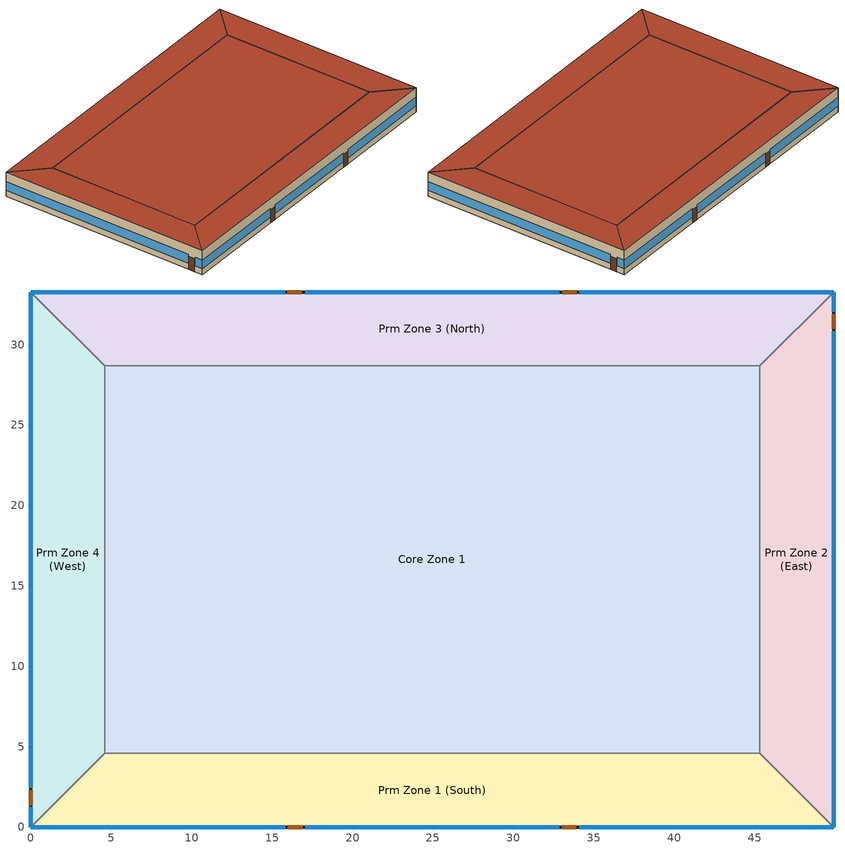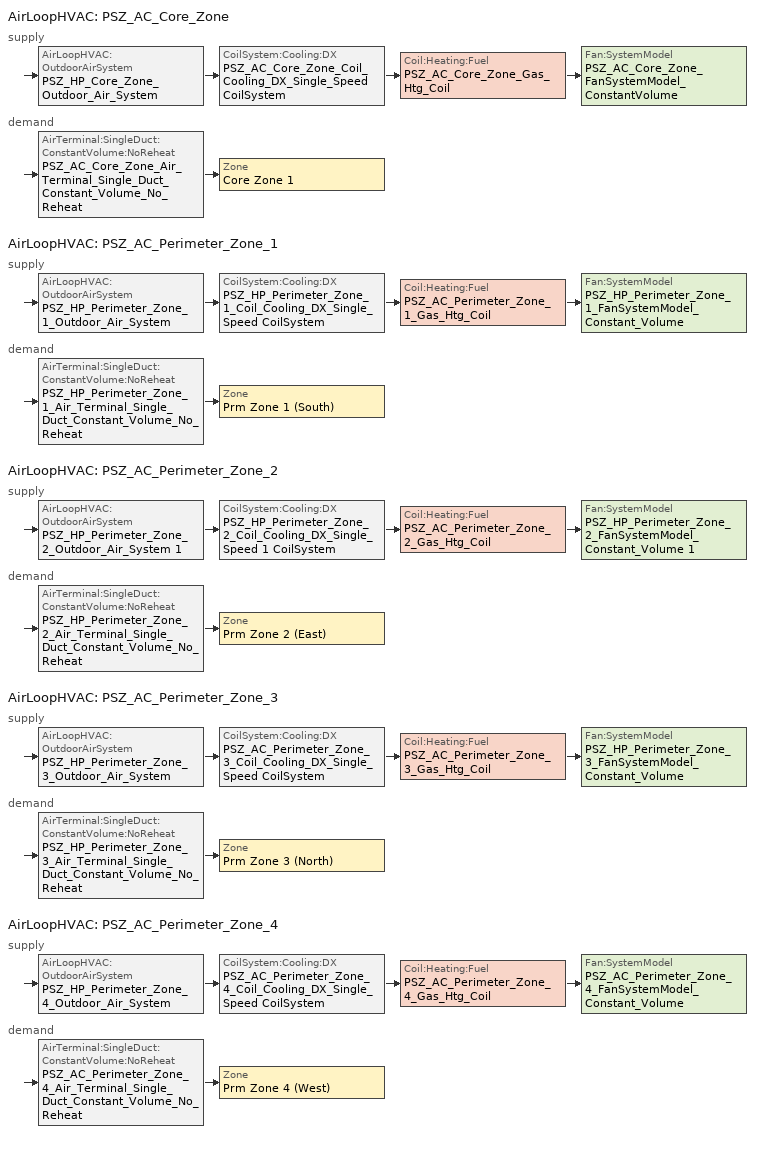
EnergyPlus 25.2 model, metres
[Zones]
Core Zone 1
 floor ground (Slab-on-grade Type 1): 45.34,28.7 45.34,4.57 4.57,4.57 4.57,28.7 z0
 wall to Prm Zone 2 (East) (Interior Wall): 45.34,4.57 45.34,28.7 z0:3.96
 wall to Prm Zone 3 (North) (Interior Wall): 45.34,28.7 4.57,28.7 z0:3.96
 wall to Prm Zone 1 (South) (Interior Wall): 4.57,4.57 45.34,4.57 z0:3.96
 wall to Prm Zone 4 (West) (Interior Wall): 4.57,28.7 4.57,4.57 z0:3.96
 roof outside (Roof Type 1): 45.34,4.57 45.34,28.7 4.57,28.7 4.57,4.57 z3.96
Prm Zone 2 (East)
 floor ground (Slab-on-grade Type 1): 49.91,33.27 49.91,0 45.34,4.57 45.34,28.7 z0
 wall outside (Exterior Wall Type 2): 49.91,0 49.91,33.27 z0:3.96
 wall to Prm Zone 1 (South) (Interior Wall): 45.34,4.57 49.91,0 z0:3.96
 wall to Prm Zone 3 (North) (Interior Wall): 49.91,33.27 45.34,28.7 z0:3.96
 window (Vertical Fenestration Type 1): 49.91,0 49.91,30.84 / 49.91,32.05 49.91,33.27 z1:2.4
 door (Swinging Door): 49.91,30.99 49.91,31.9 z0:2.13
 roof outside (Roof Type 1): 49.91,0 49.91,33.27 45.34,28.7 45.34,4.57 z3.96
Prm Zone 3 (North)
 floor ground (Slab-on-grade Type 2): 49.91,33.27 45.34,28.7 4.57,28.7 0,33.27 z0
 wall outside (Exterior Wall Type 3): 49.91,33.27 0,33.27 z0:3.96
 wall to Prm Zone 4 (West) (Interior Wall): 0,33.27 4.57,28.7 z0:3.96
 window (Vertical Fenestration Type 1): 49.91,33.27 34.09,33.27 / 32.87,33.27 17.04,33.27 / 15.82,33.27 0,33.27 z1:2.4
 door (Swinging Door): 33.94,33.27 33.03,33.27 / 16.84,33.27 15.93,33.27 z0:2.13
 roof outside (Roof Type 2): 45.34,28.7 49.91,33.27 0,33.27 4.57,28.7 z3.96
Prm Zone 1 (South)
 floor ground (Slab-on-grade Type 1): 45.34,4.57 49.91,0 0,0 4.57,4.57 z0
 wall outside (Exterior Wall Type 1): 0,0 49.91,0 z0:3.96
 wall to Prm Zone 4 (West) (Interior Wall): 4.57,4.57 0,0 z0:3.96
 window (Vertical Fenestration Type 1): 34.09,0 49.91,0 / 0,0 15.82,0 / 17.04,0 32.87,0 z1:2.4
 door (Swinging Door): 33.01,0 33.93,0 / 15.98,0 16.9,0 z0:2.13
 roof outside (Roof Type 1): 49.91,0 45.34,4.57 4.57,4.57 0,0 z3.96
Prm Zone 4 (West)
 floor ground (Slab-on-grade Type 2): 0,33.27 4.57,28.7 4.57,4.57 0,0 z0
 wall outside (Exterior Wall Type 3): 0,33.27 0,0 z0:3.96
 window (Vertical Fenestration Type 1): 0,33.27 0,2.44 / 0,1.22 0,0 z1:2.4
 door (Swinging Door): 0,2.28 0,1.37 z0:2.13
 roof outside (Roof Type 3): 0,0 4.57,4.57 4.57,28.7 0,33.27 z3.96
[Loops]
AirLoopHVAC 'PSZ_AC_Core_Zone'
 supply: AirLoopHVAC:OutdoorAirSystem 'PSZ_HP_Core_Zone_Outdoor_Air_System' > CoilSystem:Cooling:DX 'PSZ_AC_Core_Zone_Coil_Cooling_DX_Single_Speed CoilSystem' > Coil:Heating:Fuel 'PSZ_AC_Core_Zone_Gas_Htg_Coil' > Fan:SystemModel 'PSZ_AC_Core_Zone_FanSystemModel_ConstantVolume'
 demand: AirTerminal:SingleDuct:ConstantVolume:NoReheat 'PSZ_AC_Core_Zone_Air_Terminal_Single_Duct_Constant_Volume_No_Reheat' > Zone 'Core Zone 1'
AirLoopHVAC 'PSZ_AC_Perimeter_Zone_1'
 supply: AirLoopHVAC:OutdoorAirSystem 'PSZ_HP_Perimeter_Zone_1_Outdoor_Air_System' > CoilSystem:Cooling:DX 'PSZ_HP_Perimeter_Zone_1_Coil_Cooling_DX_Single_Speed CoilSystem' > Coil:Heating:Fuel 'PSZ_AC_Perimeter_Zone_1_Gas_Htg_Coil' > Fan:SystemModel 'PSZ_HP_Perimeter_Zone_1_FanSystemModel_Constant_Volume'
 demand: AirTerminal:SingleDuct:ConstantVolume:NoReheat 'PSZ_HP_Perimeter_Zone_1_Air_Terminal_Single_Duct_Constant_Volume_No_Reheat' > Zone 'Prm Zone 1 (South)'
AirLoopHVAC 'PSZ_AC_Perimeter_Zone_2'
 supply: AirLoopHVAC:OutdoorAirSystem 'PSZ_HP_Perimeter_Zone_2_Outdoor_Air_System 1' > CoilSystem:Cooling:DX 'PSZ_HP_Perimeter_Zone_2_Coil_Cooling_DX_Single_Speed 1 CoilSystem' > Coil:Heating:Fuel 'PSZ_AC_Perimeter_Zone_2_Gas_Htg_Coil' > Fan:SystemModel 'PSZ_HP_Perimeter_Zone_2_FanSystemModel_Constant_Volume 1'
 demand: AirTerminal:SingleDuct:ConstantVolume:NoReheat 'PSZ_HP_Perimeter_Zone_2_Air_Terminal_Single_Duct_Constant_Volume_No_Reheat' > Zone 'Prm Zone 2 (East)'
AirLoopHVAC 'PSZ_AC_Perimeter_Zone_3'
 supply: AirLoopHVAC:OutdoorAirSystem 'PSZ_HP_Perimeter_Zone_3_Outdoor_Air_System' > CoilSystem:Cooling:DX 'PSZ_AC_Perimeter_Zone_3_Coil_Cooling_DX_Single_Speed CoilSystem' > Coil:Heating:Fuel 'PSZ_AC_Perimeter_Zone_3_Gas_Htg_Coil' > Fan:SystemModel 'PSZ_HP_Perimeter_Zone_3_FanSystemModel_Constant_Volume'
 demand: AirTerminal:SingleDuct:ConstantVolume:NoReheat 'PSZ_HP_Perimeter_Zone_3_Air_Terminal_Single_Duct_Constant_Volume_No_Reheat' > Zone 'Prm Zone 3 (North)'
AirLoopHVAC 'PSZ_AC_Perimeter_Zone_4'
 supply: AirLoopHVAC:OutdoorAirSystem 'PSZ_HP_Perimeter_Zone_4_Outdoor_Air_System' > CoilSystem:Cooling:DX 'PSZ_AC_Perimeter_Zone_4_Coil_Cooling_DX_Single_Speed CoilSystem' > Coil:Heating:Fuel 'PSZ_AC_Perimeter_Zone_4_Gas_Htg_Coil' > Fan:SystemModel 'PSZ_AC_Perimeter_Zone_4_FanSystemModel_Constant_Volume'
 demand: AirTerminal:SingleDuct:ConstantVolume:NoReheat 'PSZ_AC_Perimeter_Zone_4_Air_Terminal_Single_Duct_Constant_Volume_No_Reheat' > Zone 'Prm Zone 4 (West)'
[Building]
Model for 229 Test Cases: Loads convergence tolerance value=0.04; Maximum number of warmup days=25; Minimum number of warmup days=6; North axis=0; Solar distribution=FullInteriorAndExterior; Temperature convergence tolerance value=0.2; Terrain=City
[Site:GroundTemperature:BuildingSurface]
21, 21, 21, 21, 21, 21, 21, 21, 21, 21, 21, 21
[Site:Location]
Denver Intl AP: Elevation=1650; Latitude=39.833; Longitude=-104.65; Time zone=-7
[SizingPeriod:DesignDay] Barometric pressure=83009; Begin environment reset mode=FullResetAtBeginEnvironment; Day of month=21; Daylight saving time indicator=No; Dry bulb temperature range modifier type=DefaultMultipliers; Rain indicator=No; Snow indicator=No
Name | Daily dry bulb temperature range | Day type | Humidity condition type | Maximum dry bulb temperature | Month | Solar model indicator | Wetbulb or dewpoint at maximum dry bulb | Wind direction | Wind speed | Enthalpy at maximum dry bulb | Sky clearness
Denver.Intl.AP Ann Clg 1% Condns DB=>MWB | 17.3 | SummerDesignDay | WetBulb | 33.5 | 7 | ASHRAETau2017 | 15.4 | 20 | 4.2
Denver.Intl.AP Ann Clg 1% Condns DP=>MDB | 15.3 | SummerDesignDay | DewPoint | 19.9 | 7 | ASHRAETau2017 | 15 | 20 | 4.2
Denver.Intl.AP Ann Clg 1% Condns Enth=>MDB | 15.3 | SummerDesignDay | Enthalpy | 26.8 | 7 | ASHRAETau2017 |  | 20 | 4.2 | 55800
Denver.Intl.AP Ann Clg 1% Condns WB=>MDB | 14.8 | SummerDesignDay | WetBulb | 27 | 7 | ASHRAETau2017 | 17.6 | 20 | 4.2
Denver.Intl.AP Ann Htg 99% Condns DB | 0 | WinterDesignDay | WetBulb | -14.6 | 12 | ASHRAEClearSky | -14.6 | 230 | 3.4 |  | 0
Denver.Intl.AP Ann Htg Wind 99% Condns WS=>MCDB | 0 | WinterDesignDay | WetBulb | 2.7 | 12 | ASHRAEClearSky | 2.7 | 230 | 11.8 |  | 0
Denver.Intl.AP Ann Hum_n 99% Condns DP=>MCDB | 0 | WinterDesignDay | DewPoint | -6.5 | 12 | ASHRAEClearSky | -19.6 | 230 | 3.4 |  | 0
[Construction]
Exterior Wall Type 1: Exterior Wall Type 1 Stucco, Exterior Wall Type 1 Gypsum Board, Exterior Wall Type 1 Insulation, Exterior Wall Type 1 Gypsum Board
Exterior Wall Type 2: Exterior Wall Type 2 Stucco, Exterior Wall Type 2 Gypsum Board, Exterior Wall Type 2 Insulation, Exterior Wall Type 2 Gypsum Board
Exterior Wall Type 3: Exterior Wall Type 3 Total surface-to-surface thermal resistance
Interior Furnishings: Wood 6in
Interior Wall: Interior Wall surface-to-surface thermal resistance
Roof Type 1: Roof Type 1 Metal Deck, Roof Type 1 Continuous Insulation, Roof Type 1 Built-up roofing
Roof Type 2: Roof Type 2 Metal Deck, Roof Type 2 Continuous Insulation, Roof Type 2 Built-up roofing
Roof Type 3: Roof Type 3 Total surface-to-surface thermal resistance
Slab-on-grade Type 1: Slab-on-grade Type 1 Concrete
Slab-on-grade Type 2: Slab-on-grade Type 2 Concrete, Insulation for Slab on grade Type 2
Swinging Door: Opaque Door Panel
Vertical Fenestration Type 1: Vertical Fenestration Type 1 simple material
[Material] Solar absorptance=0.7; Thermal absorptance=0.9
Name | Conductivity | Density | Roughness | Specific heat | Thickness | Visible absorptance
Exterior Wall Type 1 Gypsum Board | 0.16 | 800 | MediumSmooth | 1090 | 0.0159 | 0.7
Exterior Wall Type 1 Insulation | 0.037 | 9.6 | Smooth | 838 | 0.062 | 0.7
Exterior Wall Type 1 Stucco; Exterior Wall Type 2 Stucco | 0.72 | 1856 | Smooth | 840 | 0.0254 | 0.7
Exterior Wall Type 2 Gypsum Board | 0.16 | 800 | MediumSmooth | 1090 | 0.099 | 0.7
Exterior Wall Type 2 Insulation | 0.037 | 9.6 | Smooth | 838 | 0.179 | 0.7
Insulation for Slab on grade Type 2 | 0.04 | 91.31 | Smooth | 838 | 0.1143 | 0.7
Roof Type 1 Built-up roofing | 0.16 | 1120 | VeryRough | 1460 | 0.0095 | 0.7
Roof Type 1 Continuous Insulation | 0.02 | 32 | Smooth | 922 | 0.0527 | 0.7
Roof Type 1 Metal Deck; Roof Type 2 Metal Deck | 45.28 | 7824 | Smooth | 500 | 0.0008 | 0.2
Roof Type 2 Continuous Insulation | 0.02 | 32 | Smooth | 922 | 0.106 | 0.7
Slab-on-grade Type 1 Concrete; Slab-on-grade Type 2 Concrete | 2.31 | 2322 | MediumSmooth | 832 | 0.1016 | 0.8
Wood 6in | 0.12 | 540 | MediumSmooth | 1210 | 0.15 | 0.7
[Material:NoMass] Solar absorptance=0.7; Thermal absorptance=0.9; Visible absorptance=0.7
Name | Roughness | Thermal resistance
Exterior Wall Type 3 Total surface-to-surface thermal resistance | Smooth | 1.95
Interior Wall surface-to-surface thermal resistance | Smooth | 0.35
Opaque Door Panel | MediumRough | 0.475964
Roof Type 2 Built-up roofing | Smooth | 0.059
Roof Type 3 Total surface-to-surface thermal resistance | Smooth | 2.66
[WindowMaterial:SimpleGlazingSystem]
Vertical Fenestration Type 1 simple material: Solar heat gain coefficient=0.387; U factor=3.29; Visible transmittance=0.417
[AirLoopHVAC] Design return air flow fraction of supply air flow=1; Design supply air flow rate=0.943895
PSZ_AC_Core_Zone; PSZ_AC_Perimeter_Zone_1; PSZ_AC_Perimeter_Zone_2; PSZ_AC_Perimeter_Zone_3; PSZ_AC_Perimeter_Zone_4
[AirTerminal:SingleDuct:ConstantVolume:NoReheat] Availability schedule=Always On Discrete; Maximum air flow rate=0.943895
PSZ_AC_Core_Zone_Air_Terminal_Single_Duct_Constant_Volume_No_Reheat; PSZ_AC_Perimeter_Zone_4_Air_Terminal_Single_Duct_Constant_Volume_No_Reheat; PSZ_HP_Perimeter_Zone_1_Air_Terminal_Single_Duct_Constant_Volume_No_Reheat; PSZ_HP_Perimeter_Zone_2_Air_Terminal_Single_Duct_Constant_Volume_No_Reheat; PSZ_HP_Perimeter_Zone_3_Air_Terminal_Single_Duct_Constant_Volume_No_Reheat
[AvailabilityManager:Scheduled] Schedule=Perimeter_Space_1_Occupant_Sch
PSZ_AC_Core_Zone Availability Manager; PSZ_AC_Perimeter_Zone_1 Availability Manager; PSZ_AC_Perimeter_Zone_2 Availability Manager; PSZ_AC_Perimeter_Zone_3 Availability Manager; PSZ_AC_Perimeter_Zone_4 Availability Manager
[Coil:Cooling:DX:SingleSpeed] 2017 rated evaporator fan power per volume flow rate=773.3; 2023 rated evaporator fan power per volume flow rate=934.4; Availability schedule=Always On Discrete; Basin heater capacity=0; Basin heater setpoint temperature=2; Condenser type=AirCooled; Crankcase heater capacity=0; Energy input ratio function of flow fraction curve=Curve Quadratic 2; Energy input ratio function of temperature curve=Curve Biquadratic 2; Evaporative condenser air flow rate=Autosize; Evaporative condenser effectiveness=0.9; Evaporative condenser pump rated power consumption=Autosize; Gross rated sensible heat ratio=Autosize; Gross rated total cooling capacity=17584; Latent capacity time constant=0; Maximum cycling rate=0; Maximum outdoor dry bulb temperature for crankcase heater operation=10; Minimum outdoor dry bulb temperature for compressor operation=-25; Nominal time for condensate removal to begin=0; Part load fraction correlation curve=Curve Quadratic 3; Rated air flow rate=Autosize; Ratio of initial moisture evaporation rate and steady state latent capacity=0; Total cooling capacity function of flow fraction curve=Curve Quadratic 1; Total cooling capacity function of temperature curve=Curve Biquadratic 1
Name | Gross rated cooling cop
PSZ_AC_Core_Zone_Coil_Cooling_DX_Single_Speed; PSZ_AC_Perimeter_Zone_3_Coil_Cooling_DX_Single_Speed; PSZ_AC_Perimeter_Zone_4_Coil_Cooling_DX_Single_Speed; PSZ_HP_Perimeter_Zone_1_Coil_Cooling_DX_Single_Speed | 3
PSZ_HP_Perimeter_Zone_2_Coil_Cooling_DX_Single_Speed 1 | 3.1
[Coil:Heating:Fuel] Availability schedule=Always On Discrete hvac_library; Burner efficiency=0.78; Fuel type=NaturalGas; Nominal capacity=17584; Off cycle parasitic fuel load=0; On cycle parasitic electric load=0
PSZ_AC_Core_Zone_Gas_Htg_Coil; PSZ_AC_Perimeter_Zone_1_Gas_Htg_Coil; PSZ_AC_Perimeter_Zone_2_Gas_Htg_Coil; PSZ_AC_Perimeter_Zone_3_Gas_Htg_Coil; PSZ_AC_Perimeter_Zone_4_Gas_Htg_Coil
[CoilSystem:Cooling:DX] Availability schedule=Always On Discrete
Name | Cooling coil
PSZ_AC_Core_Zone_Coil_Cooling_DX_Single_Speed CoilSystem | PSZ_AC_Core_Zone_Coil_Cooling_DX_Single_Speed
PSZ_AC_Perimeter_Zone_3_Coil_Cooling_DX_Single_Speed CoilSystem | PSZ_AC_Perimeter_Zone_3_Coil_Cooling_DX_Single_Speed
PSZ_AC_Perimeter_Zone_4_Coil_Cooling_DX_Single_Speed CoilSystem | PSZ_AC_Perimeter_Zone_4_Coil_Cooling_DX_Single_Speed
PSZ_HP_Perimeter_Zone_1_Coil_Cooling_DX_Single_Speed CoilSystem | PSZ_HP_Perimeter_Zone_1_Coil_Cooling_DX_Single_Speed
PSZ_HP_Perimeter_Zone_2_Coil_Cooling_DX_Single_Speed 1 CoilSystem | PSZ_HP_Perimeter_Zone_2_Coil_Cooling_DX_Single_Speed 1
[Controller:MechanicalVentilation] Availability schedule=Always On Discrete; Demand controlled ventilation=No; System outdoor air method=ZoneSum
Name | Zone or zonelist name 1 | Design specification outdoor air object name 1 | Design specification zone air distribution object name 1
Controller Mechanical Ventilation 1 | Core Zone 1 | Core_Zone_Design_OA | Core Zone 1 Design Spec Zone Air Dist
Controller Mechanical Ventilation 2 | Prm Zone 1 (South) | Perimeter_Zone_1_Design_OA | Prm Zone 1 (South) Design Spec Zone Air Dist
Controller Mechanical Ventilation 3 | Prm Zone 2 (East) | Perimeter_Zone_2_Design_OA | Prm Zone 2 (East) Design Spec Zone Air Dist
Controller Mechanical Ventilation 4 | Prm Zone 3 (North) | Perimeter_Zone_3_Design_OA | Prm Zone 3 (North) Design Spec Zone Air Dist
Controller Mechanical Ventilation 5 | Prm Zone 4 (West) | Perimeter_Zone_4_Design_OA | Prm Zone 4 (West) Design Spec Zone Air Dist
[Controller:OutdoorAir] Control high indoor humidity based on outdoor humidity ratio=Yes; Economizer control action type=ModulateFlow; Economizer control type=NoEconomizer; Economizer maximum limit dry bulb temperature=28; Economizer maximum limit enthalpy=64000; Economizer minimum limit dry bulb temperature=-100; Economizer operation staging=InterlockedWithMechanicalCooling; Heat recovery bypass control type=BypassWhenWithinEconomizerLimits; High humidity control=No; High humidity outdoor air flow ratio=1; Lockout type=NoLockout; Maximum outdoor air flow rate=0.0943895; Minimum limit type=FixedMinimum; Minimum outdoor air flow rate=0.0943895
Name | Mechanical ventilation controller
Controller Outdoor Air 1 | Controller Mechanical Ventilation 1
Controller Outdoor Air 2 | Controller Mechanical Ventilation 2
Controller Outdoor Air 3 | Controller Mechanical Ventilation 3
Controller Outdoor Air 4 | Controller Mechanical Ventilation 4
Controller Outdoor Air 5 | Controller Mechanical Ventilation 5
[DesignSpecification:OutdoorAir] Outdoor air flow air changes per hour=0; Outdoor air flow per person=0; Outdoor air flow per zone=0.0943895; Outdoor air flow per zone floor area=0; Outdoor air method=Maximum
Core_Zone_Design_OA; Perimeter_Zone_1_Design_OA; Perimeter_Zone_2_Design_OA; Perimeter_Zone_3_Design_OA; Perimeter_Zone_4_Design_OA
[DesignSpecification:OutdoorAir:SpaceList]
Name | Space design specification outdoor air object name 1 | Space name 1
Core Zone 1 DSOA Space List | Core_Zone_Design_OA | Core_Space_1
Prm Zone 1 (South) DSOA Space List | Perimeter_Zone_1_Design_OA | Perimeter_Space_1
Prm Zone 2 (East) DSOA Space List | Perimeter_Zone_2_Design_OA | Perimeter_Space_2
Prm Zone 3 (North) DSOA Space List | Perimeter_Zone_3_Design_OA | Perimeter_Space_3
Prm Zone 4 (West) DSOA Space List | Perimeter_Zone_4_Design_OA | Perimeter_Space_4
[DesignSpecification:ZoneAirDistribution] Minimum zone ventilation efficiency=0; Zone air distribution effectiveness in cooling mode=0.8; Zone air distribution effectiveness in heating mode=0.8
Core Zone 1 Design Spec Zone Air Dist; Prm Zone 1 (South) Design Spec Zone Air Dist; Prm Zone 2 (East) Design Spec Zone Air Dist; Prm Zone 3 (North) Design Spec Zone Air Dist; Prm Zone 4 (West) Design Spec Zone Air Dist
[ElectricEquipment] Design level calculation method=Watts/Area; End use subcategory=GeneralEquipment; Fraction latent=0; Fraction lost=0; Fraction radiant=0.2; Watts per floor area=8.07
Name | Schedule | Zone or zonelist or space or spacelist
Core_bottom Elec Equip | Core_Space_Elec_Equip_Sch | Core_Space_1
Perimeter_bot_ZN_1 Elec Equip | Perimeter_Space_1_Elec_Equip_Sch | Perimeter_Space_1
Perimeter_bot_ZN_2 Elec Equip | Perimeter_Space_2_Elec_Equip_Sch | Perimeter_Space_2
Perimeter_bot_ZN_3 Elec Equip | Perimeter_Space_3_Elec_Equip_Sch | Perimeter_Space_3
Perimeter_bot_ZN_4 Elec Equip | Perimeter_bot_ZN_4 Elec Equip Sch | Perimeter_Space_4
[EnergyManagementSystem:Sensor]
EFC_meter: Output variable or output meter=Electricity:Facility
[Fan:SystemModel] Availability schedule=Always On Discrete hvac_library; Design electric power consumption=600; Design maximum air flow rate=0.943895; Design power sizing method=PowerPerFlow; Design pressure rise=445; Electric power minimum flow rate fraction=0.2; Electric power per unit flow rate=640; Electric power per unit flow rate per unit pressure=2.22045e-16; End use subcategory=General; Fan total efficiency=0.7; Motor efficiency=0.9; Motor in air stream fraction=1; Motor loss radiative fraction=0; Number of speeds=1; Speed control method=Discrete
PSZ_AC_Core_Zone_FanSystemModel_ConstantVolume; PSZ_AC_Perimeter_Zone_4_FanSystemModel_Constant_Volume; PSZ_HP_Perimeter_Zone_1_FanSystemModel_Constant_Volume; PSZ_HP_Perimeter_Zone_2_FanSystemModel_Constant_Volume 1; PSZ_HP_Perimeter_Zone_3_FanSystemModel_Constant_Volume
[HeatExchanger:AirToAir:SensibleAndLatent] Availability schedule=Always On Discrete hvac_library; Economizer lockout=Yes; Frost control type=None; Latent effectiveness at 100 cooling air flow=0; Latent effectiveness at 100 heating air flow=0; Latent effectiveness of cooling air flow curve=Air-to-Air Plate HX_LatCoolEff; Latent effectiveness of heating air flow curve=Air-to-Air Plate HX_LatHeatEff; Nominal electric power=0; Sensible effectiveness at 100 cooling air flow=0.8; Sensible effectiveness at 100 heating air flow=0.8; Sensible effectiveness of cooling air flow curve=Air-to-Air Plate HX_SensCoolEff; Sensible effectiveness of heating air flow curve=Air-to-Air Plate HX_SensHeatEff; Supply air outlet temperature control=Yes; Threshold temperature=1.7
Name | Heat exchanger type | Nominal supply air flow rate
PSZ_AC_Perimeter_Zone_4_Air_to_Air_Plate_HX | Rotary | Autosize
PSZ_HP_Core_Zone_Air_to_Air_Plate_HX | Plate | 0.94
PSZ_HP_Perimeter_Zone_1_Air_to_Air_Plate_HX; PSZ_HP_Perimeter_Zone_2_Air_to_Air_Plate_HX 1; PSZ_HP_Perimeter_Zone_3_Air_to_Air_Plate_HX | Plate | Autosize
[InternalMass] Construction=Interior Furnishings
Name | Zone or zonelist | Space or spacelist | Surface area
Core_bottom Internal Mass | Core Zone 1 | Core_Space_1 | 1967.31
Perimeter_bot_ZN_1 Internal Mass | Prm Zone 1 (South) | Perimeter_Space_1 | 414.719
Perimeter_bot_ZN_2 Internal Mass | Prm Zone 2 (East) | Perimeter_Space_2 | 262.544
Perimeter_bot_ZN_3 Internal Mass | Prm Zone 3 (North) | Perimeter_Space_3 | 414.719
Perimeter_bot_ZN_4 Internal Mass | Prm Zone 4 (West) | Perimeter_Space_4 | 262.544
[Lights] Design level calculation method=Watts/Area; End use subcategory=GeneralLights; Fraction radiant=0.7; Fraction replaceable=1; Fraction visible=0.2; Return air fraction=0; Watts per floor area=11.033
Name | Schedule | Zone or zonelist or space or spacelist
Core_bottom Lighting | Core_Space_Lighting_Sch | Core_Space_1
Perimeter_bot_ZN_1 Lighting | Perimeter_Space_1_Lighting_Sch | Perimeter_Space_1
Perimeter_bot_ZN_2 Lighting | Perimeter_Space_2_Lighting_Sch | Perimeter_Space_2
Perimeter_bot_ZN_3 Lighting | Perimeter_Space_3_Lighting_Sch | Perimeter_Space_3
Perimeter_bot_ZN_4 Lighting | Perimeter_Space_4_Lighting_Sch | Perimeter_Space_4
[People] Activity level schedule=People heating rate; Fraction radiant=0.3; Number of people calculation method=People/Area; People per floor area=0.0538196; Sensible heat fraction=0.55
Name | Number of people schedule | Zone or zonelist or space or spacelist
Core_bottom People | Core_Space Occupant Sch | Core_Space_1
Perimeter_bot_ZN_1 People | Perimeter_Space_1_Occupant_Sch | Perimeter_Space_1
Perimeter_bot_ZN_2 People | Perimeter_Space_2_Occupant_Sch | Perimeter_Space_2
Perimeter_bot_ZN_3 People | Perimeter_Space_3_Occupant_Sch | Perimeter_Space_3
Perimeter_bot_ZN_4 People | Perimeter_Space_4_Occupant_Sch | Perimeter_Space_4
[SetpointManager:MixedAir] Control variable=Temperature
Node 11 OS Default SPM; Node 12 OS Default SPM; Node 13 OS Default SPM; Node 15 OS Default SPM; Node 17 OS Default SPM; Node 26 OS Default SPM; Node 27 OS Default SPM; Node 29 OS Default SPM; Node 30 OS Default SPM; Node 31 OS Default SPM; Node 40 OS Default SPM; Node 41 OS Default SPM; Node 43 OS Default SPM; Node 44 OS Default SPM; Node 54 OS Default SPM; Node 55 OS Default SPM; Node 57 OS Default SPM; Node 68 OS Default SPM; Node 69 OS Default SPM; Node 71 OS Default SPM
[SetpointManager:Scheduled:DualSetpoint] Control variable=Temperature; High setpoint schedule=Min Max Temp w Deadband 90F Temp sch 1; Low setpoint schedule=Min Max Temp w Deadband 55F Temp sch
Min Max Temp w Deadband; Min Max Temp w Deadband 1; Min Max Temp w Deadband 2; Min Max Temp w Deadband 3; Min Max Temp w Deadband 4
[Sizing:System] 100 outdoor air in cooling=No; 100 outdoor air in heating=No; Central cooling capacity control method=OnOff; Central cooling design supply air humidity ratio=0.0085; Central cooling design supply air temperature=12.8; Central heating design supply air humidity ratio=0.008; Central heating design supply air temperature=40; Central heating maximum system air flow ratio=1; Cooling design capacity=Autosize; Cooling design capacity method=CoolingDesignCapacity; Cooling design capacity per floor area=234.7; Cooling fraction of autosized cooling supply air flow rate=1; Cooling supply air flow rate=0; Cooling supply air flow rate method=DesignDay; Cooling supply air flow rate per floor area=0.00996765; Cooling supply air flow rate per unit cooling capacity=3.94755e-05; Design outdoor air flow rate=Autosize; Fraction of autosized cooling design capacity=1; Fraction of autosized heating design capacity=1; Heating design capacity=Autosize; Heating design capacity method=HeatingDesignCapacity; Heating design capacity per floor area=157; Heating fraction of autosized cooling supply air flow rate=1; Heating fraction of autosized heating supply air flow rate=1; Heating supply air flow rate=0; Heating supply air flow rate method=DesignDay; Heating supply air flow rate per floor area=0.00996765; Heating supply air flow rate per unit heating capacity=3.15882e-05; Occupant diversity=Autosize; Precool design humidity ratio=0.008; Precool design temperature=12.8; Preheat design humidity ratio=0.008; Preheat design temperature=7; System outdoor air method=ZoneSum; Type of load to size on=Sensible; Zone maximum outdoor air fraction=1
Name | Type of zone sum to use
PSZ_AC_Core_Zone | Coincident
PSZ_AC_Perimeter_Zone_1; PSZ_AC_Perimeter_Zone_2; PSZ_AC_Perimeter_Zone_3; PSZ_AC_Perimeter_Zone_4 | NonCoincident
[Sizing:Zone] Account for dedicated outdoor air system=No; Cooling design air flow method=DesignDay; Cooling design air flow rate=0; Cooling minimum air flow=0; Cooling minimum air flow fraction=0; Cooling minimum air flow per zone floor area=0.000762; Heating design air flow method=DesignDayWithLimit; Heating design air flow rate=0; Heating maximum air flow=0; Heating maximum air flow fraction=0.5; Heating maximum air flow per zone floor area=0; Type of space sum to use=Coincident; Zone cooling design supply air humidity ratio=0.0085; Zone cooling design supply air humidity ratio difference=0.005; Zone cooling design supply air temperature=12.7778; Zone cooling design supply air temperature input method=SupplyAirTemperature; Zone heating design supply air humidity ratio=0.008; Zone heating design supply air temperature=32.2222; Zone heating design supply air temperature difference=11.11; Zone heating design supply air temperature input method=SupplyAirTemperature; Zone humidification design supply air humidity ratio difference=0.005; Zone latent cooling design supply air humidity ratio input method=HumidityRatioDifference; Zone latent heating design supply air humidity ratio input method=HumidityRatioDifference; Zone load sizing method=Sensible Load Only No Latent Load
Name | Design specification outdoor air object | Design specification zone air distribution object | Zone cooling design supply air temperature difference
Core Zone 1 | Core Zone 1 DSOA Space List | Core Zone 1 Design Spec Zone Air Dist | 8.33333
Prm Zone 1 (South) | Prm Zone 1 (South) DSOA Space List | Prm Zone 1 (South) Design Spec Zone Air Dist | 11.1111
Prm Zone 2 (East) | Prm Zone 2 (East) DSOA Space List | Prm Zone 2 (East) Design Spec Zone Air Dist | 11.1111
Prm Zone 3 (North) | Prm Zone 3 (North) DSOA Space List | Prm Zone 3 (North) Design Spec Zone Air Dist | 11.1111
Prm Zone 4 (West) | Prm Zone 4 (West) DSOA Space List | Prm Zone 4 (West) Design Spec Zone Air Dist | 11.1111
[Space]
Name | Zone
Core_Space_1 | Core Zone 1
Perimeter_Space_1 | Prm Zone 1 (South)
Perimeter_Space_2 | Prm Zone 2 (East)
Perimeter_Space_3 | Prm Zone 3 (North)
Perimeter_Space_4 | Prm Zone 4 (West)
[ThermostatSetpoint:DualSetpoint] Cooling setpoint temperature schedule=Cooling Themostat Setpoint; Heating setpoint temperature schedule=Heating Thermostat Setpoint
Core_bottom Setpoints; Perimeter_bot_ZN_1 Setpoints; Perimeter_bot_ZN_2 Setpoints; Perimeter_bot_ZN_3 Setpoints; Perimeter_bot_ZN_4 Setpoints
[Zone] Ceiling height=3.96; Multiplier=1; Part of total floor area=Yes
Core Zone 1; Prm Zone 1 (South); Prm Zone 2 (East); Prm Zone 3 (North); Prm Zone 4 (West)
[ZoneControl:Thermostat] Temperature difference between cutout and setpoint=0
Name | Zone or zonelist | Control 1 | Control type schedule
Core Zone 1 Thermostat | Core Zone 1 | Core_bottom Setpoints | Core Zone 1 Thermostat Schedule
Prm Zone 1 (South) Thermostat | Prm Zone 1 (South) | Perimeter_bot_ZN_1 Setpoints | Prm Zone 1 (South) Thermostat Schedule
Prm Zone 2 (East) Thermostat | Prm Zone 2 (East) | Perimeter_bot_ZN_2 Setpoints | Prm Zone 2 (East) Thermostat Schedule
Prm Zone 3 (North) Thermostat | Prm Zone 3 (North) | Perimeter_bot_ZN_3 Setpoints | Prm Zone 3 (North) Thermostat Schedule
Prm Zone 4 (West) Thermostat | Prm Zone 4 (West) | Perimeter_bot_ZN_4 Setpoints | Prm Zone 4 (West) Thermostat Schedule
[Zone equipment]
Core Zone 1: PSZ_AC_Core_Zone_Air_Terminal_Single_Duct_Constant_Volume_No_Reheat
Prm Zone 1 (South): PSZ_HP_Perimeter_Zone_1_Air_Terminal_Single_Duct_Constant_Volume_No_Reheat
Prm Zone 2 (East): PSZ_HP_Perimeter_Zone_2_Air_Terminal_Single_Duct_Constant_Volume_No_Reheat
Prm Zone 3 (North): PSZ_HP_Perimeter_Zone_3_Air_Terminal_Single_Duct_Constant_Volume_No_Reheat
Prm Zone 4 (West): PSZ_AC_Perimeter_Zone_4_Air_Terminal_Single_Duct_Constant_Volume_No_Reheat
[ZoneInfiltration:DesignFlowRate] Constant term coefficient=0; Velocity term coefficient=0
Name | Air changes per hour | Design flow rate calculation method | Zone or zonelist or space or spacelist | Flow rate per exterior surface area | Flow rate per floor area | Schedule
Infiltration_Method_1_Core_Zone | 0 | AirChanges/Hour | Core_Space_1
Infiltration_Method_1_Zone_1 | 0.5 | AirChanges/Hour | Perimeter_Space_1
Infiltration_Method_2_Zone_2 |  | Flow/ExteriorWallArea | Perimeter_Space_2 | 0.000586232
Infiltration_Method_3_Zone_3 |  | Flow/Area | Perimeter_Space_3 |  | 0.000388417 | Constant Schedule
Infiltration_Method_3_Zone_4 |  | Flow/Area | Perimeter_Space_4 |  | 0.000409092 | Constant Schedule
[Curve:Biquadratic] Maximum value of x=22; Maximum value of y=46; Minimum value of x=17; Minimum value of y=13
Name | Coefficient1 constant | Coefficient2 x | Coefficient3 x 2 | Coefficient4 y | Coefficient5 y 2 | Coefficient6 x y
Curve Biquadratic 1 | 0.942588 | 0.00954335 | 0.00068377 | -0.0110427 | 5.249e-06 | -9.72e-06
Curve Biquadratic 2 | 0.342414 | 0.034885 | -0.0006237 | 0.00497722 | 0.000437951 | -0.000728028
[Curve:Quadratic]
Name | Maximum value of x | Minimum value of x | Coefficient1 constant | Coefficient2 x | Coefficient3 x 2
Curve Quadratic 1 | 1.5 | 0.5 | 0.8 | 0.2 | 0
Curve Quadratic 2 | 1.5 | 0.5 | 1.1552 | -0.1808 | 0.0256
Curve Quadratic 3 | 1 | 0 | 0.85 | 0.15 | 0
[Schedule:Compact]
Core Zone 1 Thermostat Schedule; Prm Zone 1 (South) Thermostat Schedule; Prm Zone 2 (East) Thermostat Schedule; Prm Zone 3 (North) Thermostat Schedule; Prm Zone 4 (West) Thermostat Schedule: Through: 12/31, For: AllDays, Until: 24:00, 4
Core_Space Occupant Sch; Perimeter_Space_1_Occupant_Sch; Perimeter_Space_2_Occupant_Sch; Perimeter_Space_3_Occupant_Sch; Perimeter_Space_4_Occupant_Sch: Through: 12/31, For: Weekdays, Until: 06:00, 0, Until: 07:00, 0.1, Until: 08:00, 0.2, Until: 10:00, 0.95, Until: 11:00, 0.975703, Until: 12:00, 0.95, Until: 13:00, 0.513528, Until: 14:00, 0.95, Until: 15:00, 0.975703, Until: 17:00, 0.95, Until: 18:00, 0.3, Until: 22:00, 0.1, Until: 23:00, 0.05, Until: 24:00, 0.05, For: Saturday, Until: 06:00, 0, Until: 07:00, 0.1, Until: 08:00, 0.1, Until: 10:00, 0.3, Until: 11:00, 0.308117, Until: 12:00, 0.3, Until: 13:00, 0.102706, Until: 14:00, 0.1, Until: 15:00, 0.102706, Until: 17:00, 0.1, Until: 18:00, 0.05, Until: 19:00, 0.05, Until: 24:00, 0, For: SummerDesignDay, Until: 06:00, 1e-09, Until: 22:00, 1, Until: 24:00, 0.05, For: WinterDesignDay, Until: 24:00, 0, For:Sunday Holidays AllOtherDays, Until: 06:00, 0, Until: 18:00, 0.05, Until: 24:00, 0
Core_Space_Elec_Equip_Sch; Perimeter_Space_1_Elec_Equip_Sch; Perimeter_Space_2_Elec_Equip_Sch; Perimeter_Space_3_Elec_Equip_Sch; Perimeter_bot_ZN_4 Elec Equip Sch: Through: 12/31, For: Weekdays, Until: 06:00, 0.307674, Until: 08:00, 0.381235, Until: 12:00, 0.857778, Until: 13:00, 0.76247, Until: 17:00, 0.857778, Until: 18:00, 0.476543, Until: 24:00, 0.381235, For: SummerDesignDay, Until: 24:00, 1, For: Saturday, Until: 06:00, 0.230755, Until: 08:00, 0.381235, Until: 12:00, 0.476543, Until: 17:00, 0.33358, Until: 19:00, 0.285926, Until: 24:00, 0.230755, For: WinterDesignDay, Until: 24:00, 0, For: Sunday Holidays AllOtherDays, Until: 06:00, 0.230755, Until: 18:00, 0.285926, Until: 24:00, 0.230755
Core_Space_Lighting_Sch; Perimeter_Space_1_Lighting_Sch; Perimeter_Space_2_Lighting_Sch; Perimeter_Space_3_Lighting_Sch; Perimeter_Space_4_Lighting_Sch: Through: 12/31, For: Weekdays, Until: 5:00, 0.05, Until: 6:00, 0.1, Until: 7:00, 0.0862326, Until: 8:00, 0.258698, Until: 17:00, 0.776093, Until: 18:00, 0.431163, Until: 20:00, 0.258698, Until: 22:00, 0.172465, Until: 23:00, 0.0862326, Until: 24:00, 0.0431163, For: SummerDesignDay, Until: 24:00, 1, For: Saturday, Until: 6:00, 0.05, Until: 8:00, 0.0862326, Until: 12:00, 0.258698, Until: 17:00, 0.129349, Until: 19:00, 0.0431163, Until: 24:00, 0.05, For: WinterDesignDay, Until: 24:00, 0, For: Sunday Holidays AllOtherDays, Until: 6:00, 0.05, Until: 18:00, 0.0431163, Until: 24:00, 0.05
[Schedule:Constant]
Name | Hourly value
Always On Discrete; Always On Discrete hvac_library | 1
People heating rate | 120
[Schedule:Day:Interval]
Min Max Temp w Deadband 55F Temp sch; Min Max Temp w Deadband 90F Temp sch 2: 24:00, 23.5, No
Saturdays: 05:00, 26.7, 17:00, 24, 24:00, 26.7, No
Saturdays 1: 05:00, 15.6, 17:00, 21, 24:00, 15.6, No
Schedule Day 6; Schedule Day 8; Schedule Day 9: 24:00, 1, No
Sundays: 24:00, 26.7, No
Sundays 2: 24:00, 15.6, No
Weekday: 05:00, 15.6, 22:00, 21, 24:00, 15.6, No
Weekdays: 05:00, 26.7, 22:00, 24, 24:00, 26.1005, No
[Schedule:Week:Daily]
Constant Schedule Week Rule - Jan1-Dec31: Schedule Day 6, Schedule Day 6, Schedule Day 6, Schedule Day 6, Schedule Day 6, Schedule Day 6, Schedule Day 6, Schedule Day 6, Schedule Day 8, Schedule Day 9, Schedule Day 6, Schedule Day 6
Cooling Themostat Setpoint Week Rule - Jan1-Dec31: Sundays, Weekdays, Weekdays, Weekdays, Weekdays, Weekdays, Saturdays, Weekdays, Weekdays, Weekdays, Weekdays, Weekdays
Heating Thermostat Setpoint Week Rule - Jan1-Dec31: Sundays 2, Weekday, Weekday, Weekday, Weekday, Weekday, Saturdays 1, Weekday, Weekday, Weekday, Weekday, Weekday
Min Max Temp w Deadband 55F Temp sch Week Rule - Jan1-Dec31: Min Max Temp w Deadband 55F Temp sch, Min Max Temp w Deadband 55F Temp sch, Min Max Temp w Deadband 55F Temp sch, Min Max Temp w Deadband 55F Temp sch, Min Max Temp w Deadband 55F Temp sch, Min Max Temp w Deadband 55F Temp sch, Min Max Temp w Deadband 55F Temp sch, Min Max Temp w Deadband 55F Temp sch, Min Max Temp w Deadband 55F Temp sch, Min Max Temp w Deadband 55F Temp sch, Min Max Temp w Deadband 55F Temp sch, Min Max Temp w Deadband 55F Temp sch
Min Max Temp w Deadband 90F Temp sch 1 Week Rule - Jan1-Dec31: Min Max Temp w Deadband 90F Temp sch 2, Min Max Temp w Deadband 90F Temp sch 2, Min Max Temp w Deadband 90F Temp sch 2, Min Max Temp w Deadband 90F Temp sch 2, Min Max Temp w Deadband 90F Temp sch 2, Min Max Temp w Deadband 90F Temp sch 2, Min Max Temp w Deadband 90F Temp sch 2, Min Max Temp w Deadband 90F Temp sch 2, Min Max Temp w Deadband 90F Temp sch 2, Min Max Temp w Deadband 90F Temp sch 2, Min Max Temp w Deadband 90F Temp sch 2, Min Max Temp w Deadband 90F Temp sch 2
[Schedule:Year]
Constant Schedule: Constant Schedule Week Rule - Jan1-Dec31, 1, 1, 12, 31
Cooling Themostat Setpoint: Cooling Themostat Setpoint Week Rule - Jan1-Dec31, 1, 1, 12, 31
Heating Thermostat Setpoint: Heating Thermostat Setpoint Week Rule - Jan1-Dec31, 1, 1, 12, 31
Min Max Temp w Deadband 55F Temp sch: Min Max Temp w Deadband 55F Temp sch Week Rule - Jan1-Dec31, 1, 1, 12, 31
Min Max Temp w Deadband 90F Temp sch 1: Min Max Temp w Deadband 90F Temp sch 1 Week Rule - Jan1-Dec31, 1, 1, 12, 31
[Table:IndependentVariable]
Air-to-Air Plate HX_IndependentVariable: Linear, Linear, 10, 0, Dimensionless, 0.75, 1
[Table:IndependentVariableList]
Air-to-Air Plate HX_LatCoolEff Independent Variable List; Air-to-Air Plate HX_LatHeatEff Independent Variable List; Air-to-Air Plate HX_SensCoolEff Independent Variable List; Air-to-Air Plate HX_SensHeatEff Independent Variable List: Air-to-Air Plate HX_IndependentVariable
[Table:Lookup]
Air-to-Air Plate HX_LatCoolEff: Air-to-Air Plate HX_LatCoolEff Independent Variable List, 10, 0, 0.68, DivisorOnly, Dimensionless, 0.73, 0.68
Air-to-Air Plate HX_LatHeatEff: Air-to-Air Plate HX_LatHeatEff Independent Variable List, 10, 0, 0.68, DivisorOnly, Dimensionless, 0.73, 0.68
Air-to-Air Plate HX_SensCoolEff: Air-to-Air Plate HX_SensCoolEff Independent Variable List, 10, 0, 0.76, DivisorOnly, Dimensionless, 0.81, 0.76
Air-to-Air Plate HX_SensHeatEff: Air-to-Air Plate HX_SensHeatEff Independent Variable List, 10, 0, 0.76, DivisorOnly, Dimensionless, 0.81, 0.76
